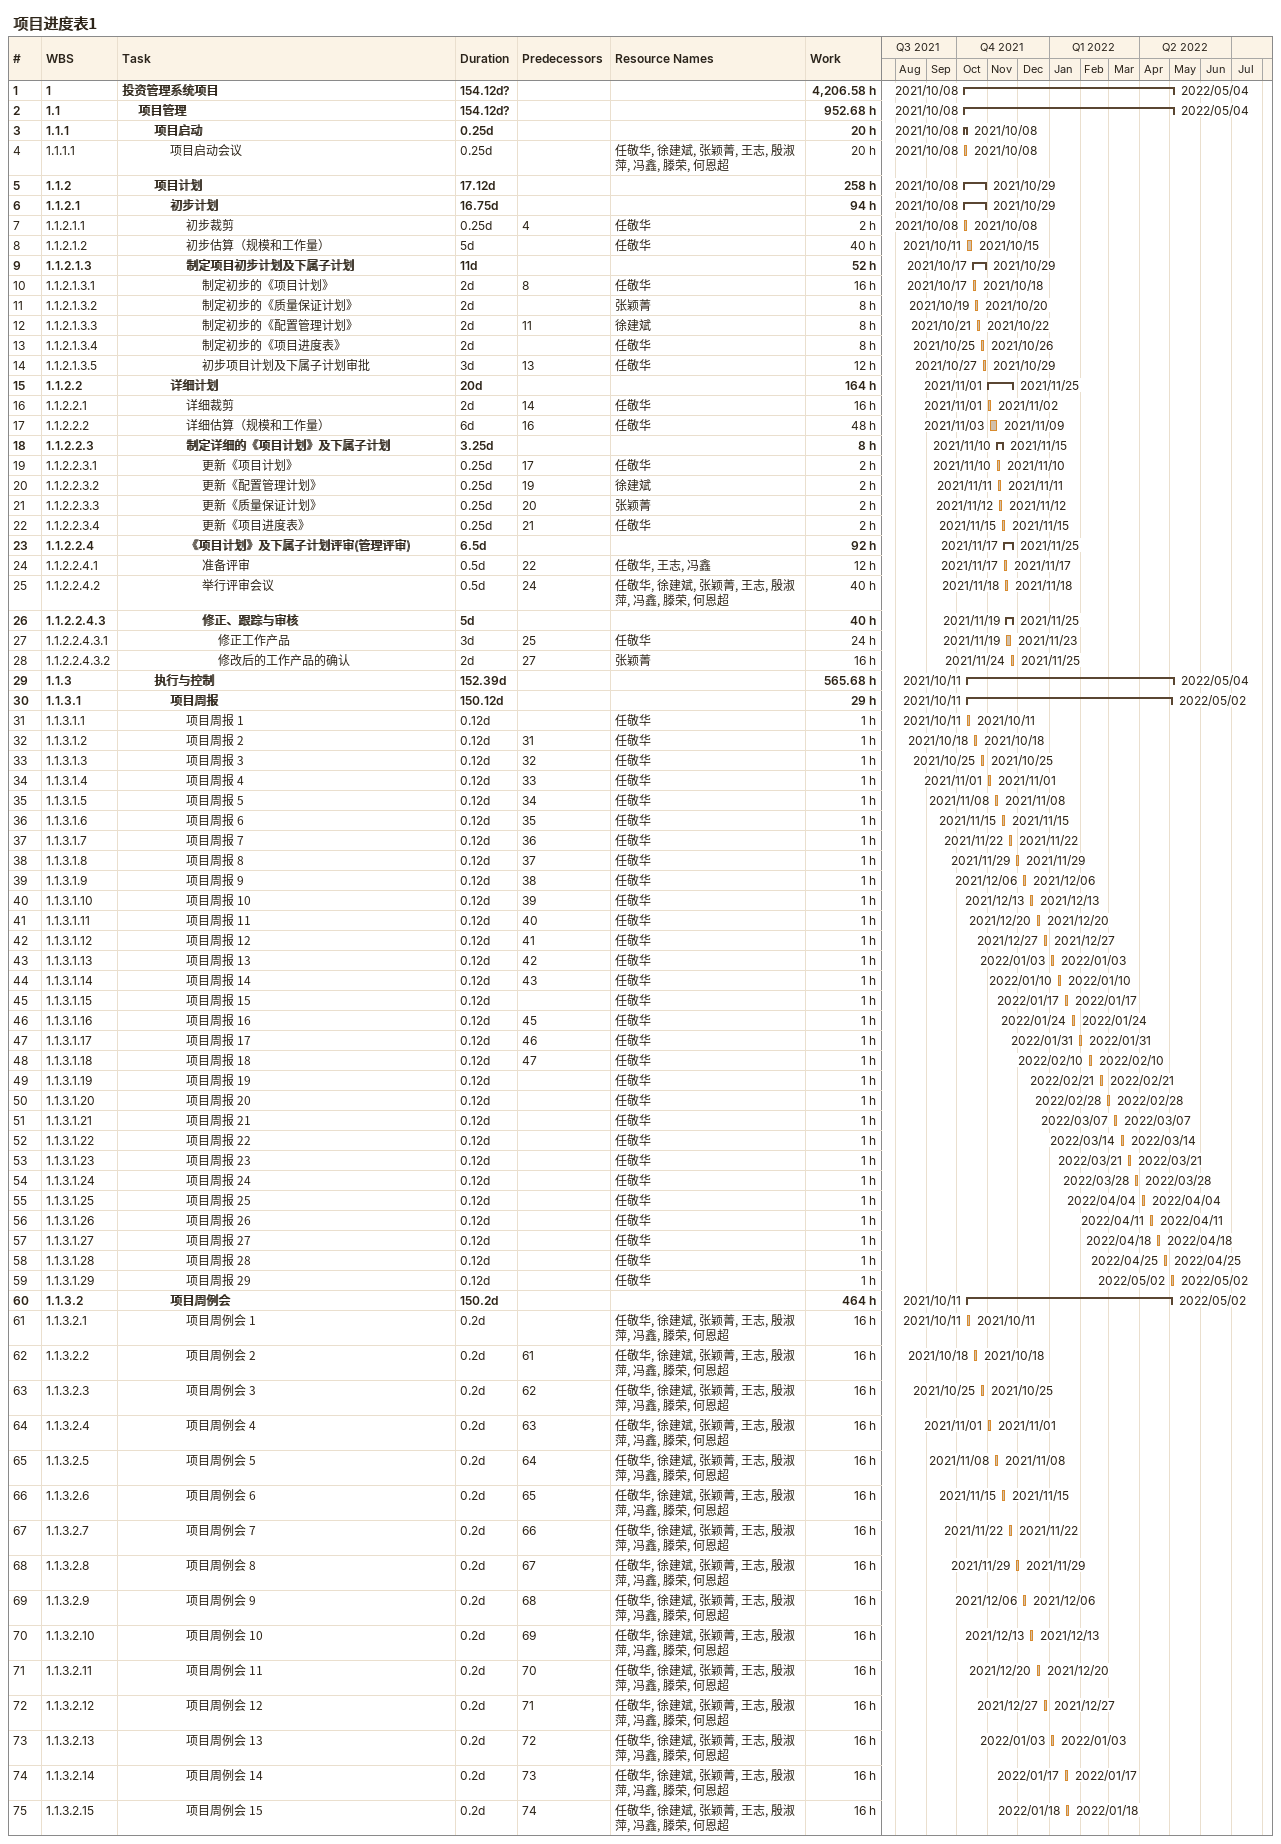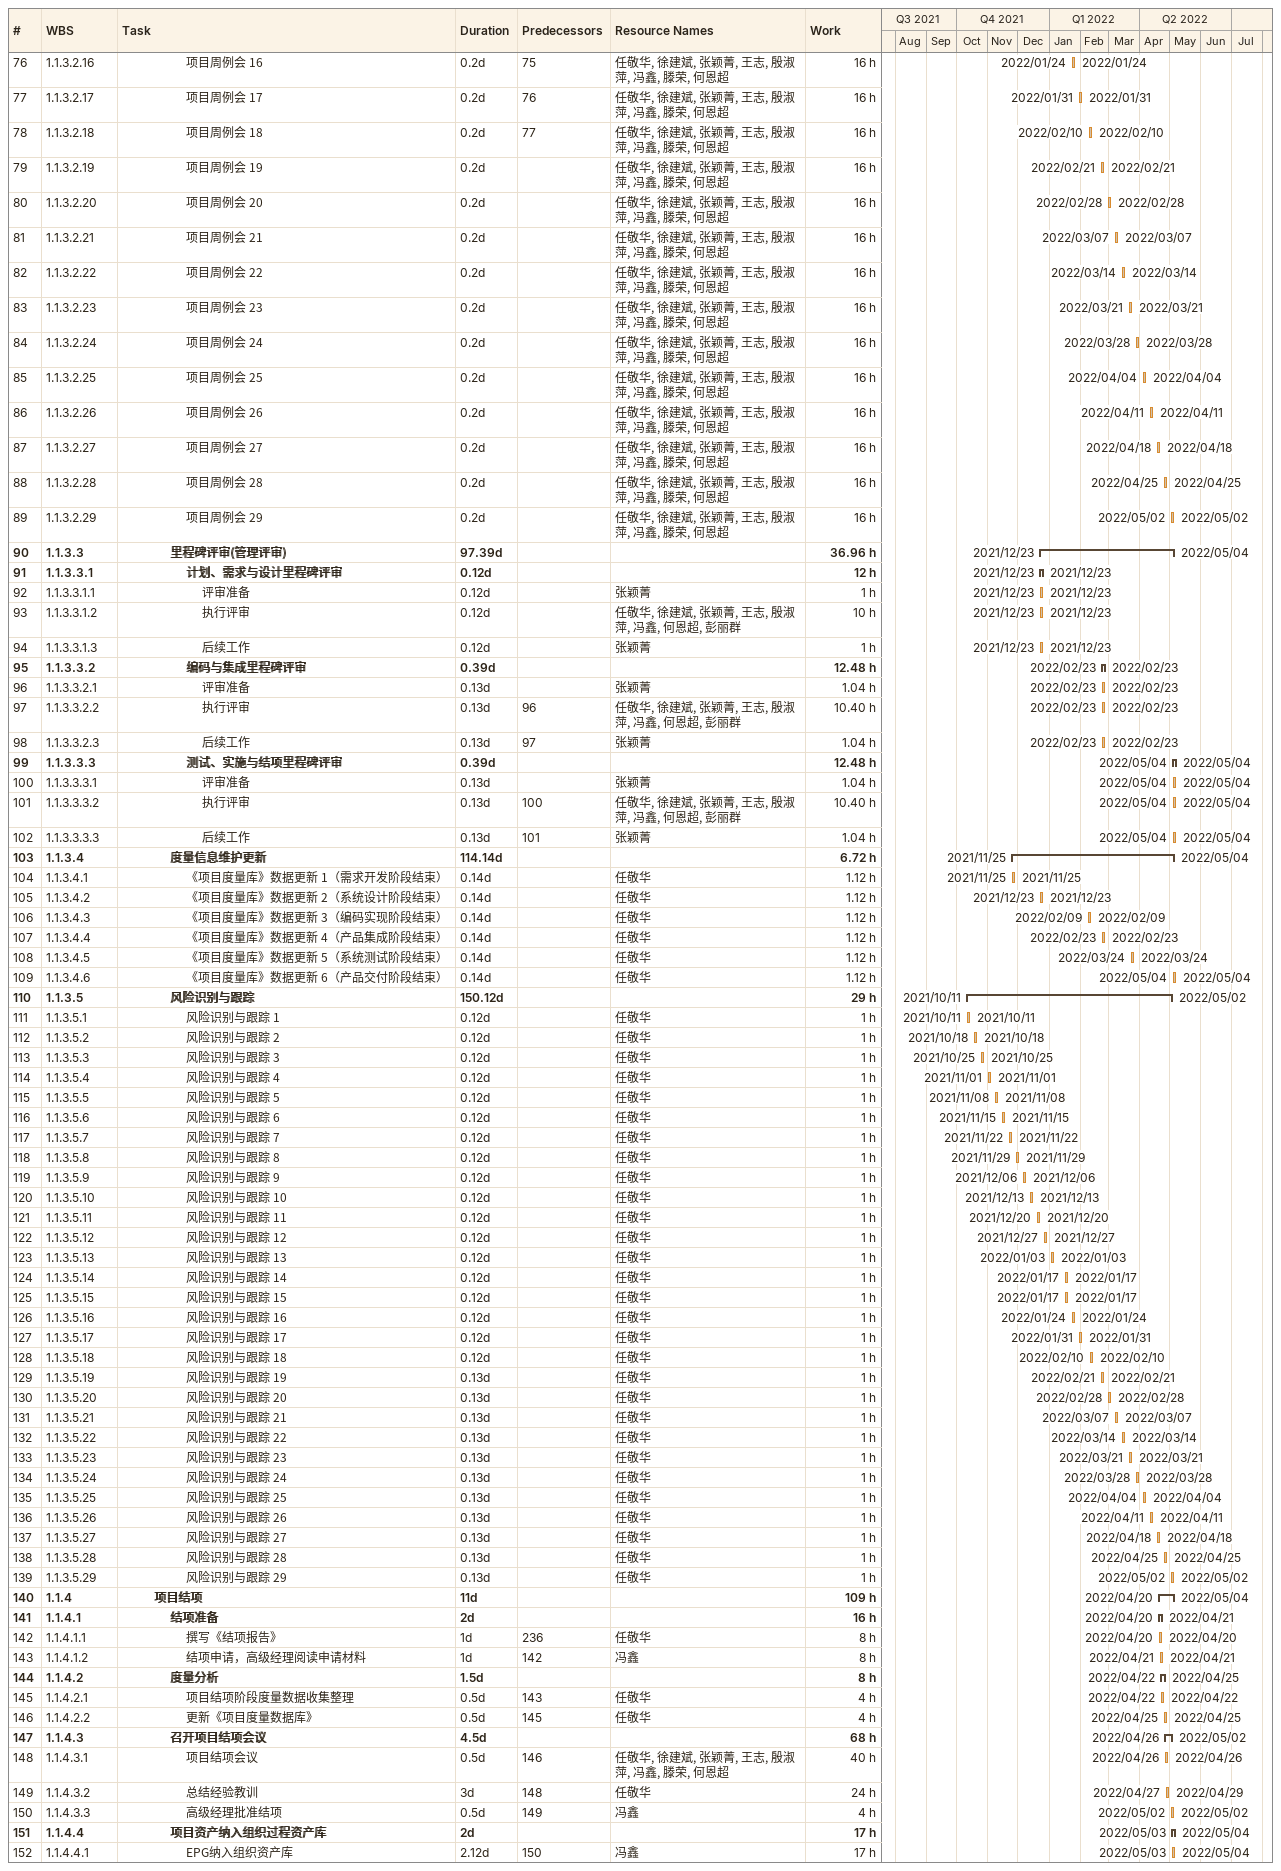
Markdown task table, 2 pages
项目进度表1

| ID | WBS | Task | Duration | Start | Finish | Predecessors | Resources | Work (h) |
|---|---|---|---|---|---|---|---|---|
| 1 | 1 | **投资管理系统项目** | 154.12d? | 2021-10-08 | 2022-05-04 |  |  | 4206.58 |
| 2 | 1.1 | **项目管理** | 154.12d? | 2021-10-08 | 2022-05-04 |  |  | 952.68 |
| 3 | 1.1.1 | **项目启动** | 0.25d | 2021-10-08 | 2021-10-08 |  |  | 20 |
| 4 | 1.1.1.1 | 项目启动会议 | 0.25d | 2021-10-08 | 2021-10-08 |  | 任敬华, 徐建斌, 张颖菁, 王志, 殷淑萍, 冯鑫, 滕荣, 何恩超 | 20 |
| 5 | 1.1.2 | **项目计划** | 17.12d | 2021-10-08 | 2021-10-29 |  |  | 258 |
| 6 | 1.1.2.1 | **初步计划** | 16.75d | 2021-10-08 | 2021-10-29 |  |  | 94 |
| 7 | 1.1.2.1.1 | 初步裁剪 | 0.25d | 2021-10-08 | 2021-10-08 | 4 | 任敬华 | 2 |
| 8 | 1.1.2.1.2 | 初步估算（规模和工作量） | 5d | 2021-10-11 | 2021-10-15 |  | 任敬华 | 40 |
| 9 | 1.1.2.1.3 | **制定项目初步计划及下属子计划** | 11d | 2021-10-17 | 2021-10-29 |  |  | 52 |
| 10 | 1.1.2.1.3.1 | 制定初步的《项目计划》 | 2d | 2021-10-17 | 2021-10-18 | 8 | 任敬华 | 16 |
| 11 | 1.1.2.1.3.2 | 制定初步的《质量保证计划》 | 2d | 2021-10-19 | 2021-10-20 |  | 张颖菁 | 8 |
| 12 | 1.1.2.1.3.3 | 制定初步的《配置管理计划》 | 2d | 2021-10-21 | 2021-10-22 | 11 | 徐建斌 | 8 |
| 13 | 1.1.2.1.3.4 | 制定初步的《项目进度表》 | 2d | 2021-10-25 | 2021-10-26 |  | 任敬华 | 8 |
| 14 | 1.1.2.1.3.5 | 初步项目计划及下属子计划审批 | 3d | 2021-10-27 | 2021-10-29 | 13 | 任敬华 | 12 |
| 15 | 1.1.2.2 | **详细计划** | 20d | 2021-11-01 | 2021-11-25 |  |  | 164 |
| 16 | 1.1.2.2.1 | 详细裁剪 | 2d | 2021-11-01 | 2021-11-02 | 14 | 任敬华 | 16 |
| 17 | 1.1.2.2.2 | 详细估算（规模和工作量） | 6d | 2021-11-03 | 2021-11-09 | 16 | 任敬华 | 48 |
| 18 | 1.1.2.2.3 | **制定详细的《项目计划》及下属子计划** | 3.25d | 2021-11-10 | 2021-11-15 |  |  | 8 |
| 19 | 1.1.2.2.3.1 | 更新《项目计划》 | 0.25d | 2021-11-10 | 2021-11-10 | 17 | 任敬华 | 2 |
| 20 | 1.1.2.2.3.2 | 更新《配置管理计划》 | 0.25d | 2021-11-11 | 2021-11-11 | 19 | 徐建斌 | 2 |
| 21 | 1.1.2.2.3.3 | 更新《质量保证计划》 | 0.25d | 2021-11-12 | 2021-11-12 | 20 | 张颖菁 | 2 |
| 22 | 1.1.2.2.3.4 | 更新《项目进度表》 | 0.25d | 2021-11-15 | 2021-11-15 | 21 | 任敬华 | 2 |
| 23 | 1.1.2.2.4 | **《项目计划》及下属子计划评审(管理评审)** | 6.5d | 2021-11-17 | 2021-11-25 |  |  | 92 |
| 24 | 1.1.2.2.4.1 | 准备评审 | 0.5d | 2021-11-17 | 2021-11-17 | 22 | 任敬华, 王志, 冯鑫 | 12 |
| 25 | 1.1.2.2.4.2 | 举行评审会议 | 0.5d | 2021-11-18 | 2021-11-18 | 24 | 任敬华, 徐建斌, 张颖菁, 王志, 殷淑萍, 冯鑫, 滕荣, 何恩超 | 40 |
| 26 | 1.1.2.2.4.3 | **修正、跟踪与审核** | 5d | 2021-11-19 | 2021-11-25 |  |  | 40 |
| 27 | 1.1.2.2.4.3.1 | 修正工作产品 | 3d | 2021-11-19 | 2021-11-23 | 25 | 任敬华 | 24 |
| 28 | 1.1.2.2.4.3.2 | 修改后的工作产品的确认 | 2d | 2021-11-24 | 2021-11-25 | 27 | 张颖菁 | 16 |
| 29 | 1.1.3 | **执行与控制** | 152.39d | 2021-10-11 | 2022-05-04 |  |  | 565.68 |
| 30 | 1.1.3.1 | **项目周报** | 150.12d | 2021-10-11 | 2022-05-02 |  |  | 29 |
| 31 | 1.1.3.1.1 | 项目周报 1 | 0.12d | 2021-10-11 | 2021-10-11 |  | 任敬华 | 1 |
| 32 | 1.1.3.1.2 | 项目周报 2 | 0.12d | 2021-10-18 | 2021-10-18 | 31 | 任敬华 | 1 |
| 33 | 1.1.3.1.3 | 项目周报 3 | 0.12d | 2021-10-25 | 2021-10-25 | 32 | 任敬华 | 1 |
| 34 | 1.1.3.1.4 | 项目周报 4 | 0.12d | 2021-11-01 | 2021-11-01 | 33 | 任敬华 | 1 |
| 35 | 1.1.3.1.5 | 项目周报 5 | 0.12d | 2021-11-08 | 2021-11-08 | 34 | 任敬华 | 1 |
| 36 | 1.1.3.1.6 | 项目周报 6 | 0.12d | 2021-11-15 | 2021-11-15 | 35 | 任敬华 | 1 |
| 37 | 1.1.3.1.7 | 项目周报 7 | 0.12d | 2021-11-22 | 2021-11-22 | 36 | 任敬华 | 1 |
| 38 | 1.1.3.1.8 | 项目周报 8 | 0.12d | 2021-11-29 | 2021-11-29 | 37 | 任敬华 | 1 |
| 39 | 1.1.3.1.9 | 项目周报 9 | 0.12d | 2021-12-06 | 2021-12-06 | 38 | 任敬华 | 1 |
| 40 | 1.1.3.1.10 | 项目周报 10 | 0.12d | 2021-12-13 | 2021-12-13 | 39 | 任敬华 | 1 |
| 41 | 1.1.3.1.11 | 项目周报 11 | 0.12d | 2021-12-20 | 2021-12-20 | 40 | 任敬华 | 1 |
| 42 | 1.1.3.1.12 | 项目周报 12 | 0.12d | 2021-12-27 | 2021-12-27 | 41 | 任敬华 | 1 |
| 43 | 1.1.3.1.13 | 项目周报 13 | 0.12d | 2022-01-03 | 2022-01-03 | 42 | 任敬华 | 1 |
| 44 | 1.1.3.1.14 | 项目周报 14 | 0.12d | 2022-01-10 | 2022-01-10 | 43 | 任敬华 | 1 |
| 45 | 1.1.3.1.15 | 项目周报 15 | 0.12d | 2022-01-17 | 2022-01-17 |  | 任敬华 | 1 |
| 46 | 1.1.3.1.16 | 项目周报 16 | 0.12d | 2022-01-24 | 2022-01-24 | 45 | 任敬华 | 1 |
| 47 | 1.1.3.1.17 | 项目周报 17 | 0.12d | 2022-01-31 | 2022-01-31 | 46 | 任敬华 | 1 |
| 48 | 1.1.3.1.18 | 项目周报 18 | 0.12d | 2022-02-10 | 2022-02-10 | 47 | 任敬华 | 1 |
| 49 | 1.1.3.1.19 | 项目周报 19 | 0.12d | 2022-02-21 | 2022-02-21 |  | 任敬华 | 1 |
| 50 | 1.1.3.1.20 | 项目周报 20 | 0.12d | 2022-02-28 | 2022-02-28 |  | 任敬华 | 1 |
| 51 | 1.1.3.1.21 | 项目周报 21 | 0.12d | 2022-03-07 | 2022-03-07 |  | 任敬华 | 1 |
| 52 | 1.1.3.1.22 | 项目周报 22 | 0.12d | 2022-03-14 | 2022-03-14 |  | 任敬华 | 1 |
| 53 | 1.1.3.1.23 | 项目周报 23 | 0.12d | 2022-03-21 | 2022-03-21 |  | 任敬华 | 1 |
| 54 | 1.1.3.1.24 | 项目周报 24 | 0.12d | 2022-03-28 | 2022-03-28 |  | 任敬华 | 1 |
| 55 | 1.1.3.1.25 | 项目周报 25 | 0.12d | 2022-04-04 | 2022-04-04 |  | 任敬华 | 1 |
| 56 | 1.1.3.1.26 | 项目周报 26 | 0.12d | 2022-04-11 | 2022-04-11 |  | 任敬华 | 1 |
| 57 | 1.1.3.1.27 | 项目周报 27 | 0.12d | 2022-04-18 | 2022-04-18 |  | 任敬华 | 1 |
| 58 | 1.1.3.1.28 | 项目周报 28 | 0.12d | 2022-04-25 | 2022-04-25 |  | 任敬华 | 1 |
| 59 | 1.1.3.1.29 | 项目周报 29 | 0.12d | 2022-05-02 | 2022-05-02 |  | 任敬华 | 1 |
| 60 | 1.1.3.2 | **项目周例会** | 150.2d | 2021-10-11 | 2022-05-02 |  |  | 464 |
| 61 | 1.1.3.2.1 | 项目周例会 1 | 0.2d | 2021-10-11 | 2021-10-11 |  | 任敬华, 徐建斌, 张颖菁, 王志, 殷淑萍, 冯鑫, 滕荣, 何恩超 | 16 |
| 62 | 1.1.3.2.2 | 项目周例会 2 | 0.2d | 2021-10-18 | 2021-10-18 | 61 | 任敬华, 徐建斌, 张颖菁, 王志, 殷淑萍, 冯鑫, 滕荣, 何恩超 | 16 |
| 63 | 1.1.3.2.3 | 项目周例会 3 | 0.2d | 2021-10-25 | 2021-10-25 | 62 | 任敬华, 徐建斌, 张颖菁, 王志, 殷淑萍, 冯鑫, 滕荣, 何恩超 | 16 |
| 64 | 1.1.3.2.4 | 项目周例会 4 | 0.2d | 2021-11-01 | 2021-11-01 | 63 | 任敬华, 徐建斌, 张颖菁, 王志, 殷淑萍, 冯鑫, 滕荣, 何恩超 | 16 |
| 65 | 1.1.3.2.5 | 项目周例会 5 | 0.2d | 2021-11-08 | 2021-11-08 | 64 | 任敬华, 徐建斌, 张颖菁, 王志, 殷淑萍, 冯鑫, 滕荣, 何恩超 | 16 |
| 66 | 1.1.3.2.6 | 项目周例会 6 | 0.2d | 2021-11-15 | 2021-11-15 | 65 | 任敬华, 徐建斌, 张颖菁, 王志, 殷淑萍, 冯鑫, 滕荣, 何恩超 | 16 |
| 67 | 1.1.3.2.7 | 项目周例会 7 | 0.2d | 2021-11-22 | 2021-11-22 | 66 | 任敬华, 徐建斌, 张颖菁, 王志, 殷淑萍, 冯鑫, 滕荣, 何恩超 | 16 |
| 68 | 1.1.3.2.8 | 项目周例会 8 | 0.2d | 2021-11-29 | 2021-11-29 | 67 | 任敬华, 徐建斌, 张颖菁, 王志, 殷淑萍, 冯鑫, 滕荣, 何恩超 | 16 |
| 69 | 1.1.3.2.9 | 项目周例会 9 | 0.2d | 2021-12-06 | 2021-12-06 | 68 | 任敬华, 徐建斌, 张颖菁, 王志, 殷淑萍, 冯鑫, 滕荣, 何恩超 | 16 |
| 70 | 1.1.3.2.10 | 项目周例会 10 | 0.2d | 2021-12-13 | 2021-12-13 | 69 | 任敬华, 徐建斌, 张颖菁, 王志, 殷淑萍, 冯鑫, 滕荣, 何恩超 | 16 |
| 71 | 1.1.3.2.11 | 项目周例会 11 | 0.2d | 2021-12-20 | 2021-12-20 | 70 | 任敬华, 徐建斌, 张颖菁, 王志, 殷淑萍, 冯鑫, 滕荣, 何恩超 | 16 |
| 72 | 1.1.3.2.12 | 项目周例会 12 | 0.2d | 2021-12-27 | 2021-12-27 | 71 | 任敬华, 徐建斌, 张颖菁, 王志, 殷淑萍, 冯鑫, 滕荣, 何恩超 | 16 |
| 73 | 1.1.3.2.13 | 项目周例会 13 | 0.2d | 2022-01-03 | 2022-01-03 | 72 | 任敬华, 徐建斌, 张颖菁, 王志, 殷淑萍, 冯鑫, 滕荣, 何恩超 | 16 |
| 74 | 1.1.3.2.14 | 项目周例会 14 | 0.2d | 2022-01-17 | 2022-01-17 | 73 | 任敬华, 徐建斌, 张颖菁, 王志, 殷淑萍, 冯鑫, 滕荣, 何恩超 | 16 |
| 75 | 1.1.3.2.15 | 项目周例会 15 | 0.2d | 2022-01-18 | 2022-01-18 | 74 | 任敬华, 徐建斌, 张颖菁, 王志, 殷淑萍, 冯鑫, 滕荣, 何恩超 | 16 |
| 76 | 1.1.3.2.16 | 项目周例会 16 | 0.2d | 2022-01-24 | 2022-01-24 | 75 | 任敬华, 徐建斌, 张颖菁, 王志, 殷淑萍, 冯鑫, 滕荣, 何恩超 | 16 |
| 77 | 1.1.3.2.17 | 项目周例会 17 | 0.2d | 2022-01-31 | 2022-01-31 | 76 | 任敬华, 徐建斌, 张颖菁, 王志, 殷淑萍, 冯鑫, 滕荣, 何恩超 | 16 |
| 78 | 1.1.3.2.18 | 项目周例会 18 | 0.2d | 2022-02-10 | 2022-02-10 | 77 | 任敬华, 徐建斌, 张颖菁, 王志, 殷淑萍, 冯鑫, 滕荣, 何恩超 | 16 |
| 79 | 1.1.3.2.19 | 项目周例会 19 | 0.2d | 2022-02-21 | 2022-02-21 |  | 任敬华, 徐建斌, 张颖菁, 王志, 殷淑萍, 冯鑫, 滕荣, 何恩超 | 16 |
| 80 | 1.1.3.2.20 | 项目周例会 20 | 0.2d | 2022-02-28 | 2022-02-28 |  | 任敬华, 徐建斌, 张颖菁, 王志, 殷淑萍, 冯鑫, 滕荣, 何恩超 | 16 |
| 81 | 1.1.3.2.21 | 项目周例会 21 | 0.2d | 2022-03-07 | 2022-03-07 |  | 任敬华, 徐建斌, 张颖菁, 王志, 殷淑萍, 冯鑫, 滕荣, 何恩超 | 16 |
| 82 | 1.1.3.2.22 | 项目周例会 22 | 0.2d | 2022-03-14 | 2022-03-14 |  | 任敬华, 徐建斌, 张颖菁, 王志, 殷淑萍, 冯鑫, 滕荣, 何恩超 | 16 |
| 83 | 1.1.3.2.23 | 项目周例会 23 | 0.2d | 2022-03-21 | 2022-03-21 |  | 任敬华, 徐建斌, 张颖菁, 王志, 殷淑萍, 冯鑫, 滕荣, 何恩超 | 16 |
| 84 | 1.1.3.2.24 | 项目周例会 24 | 0.2d | 2022-03-28 | 2022-03-28 |  | 任敬华, 徐建斌, 张颖菁, 王志, 殷淑萍, 冯鑫, 滕荣, 何恩超 | 16 |
| 85 | 1.1.3.2.25 | 项目周例会 25 | 0.2d | 2022-04-04 | 2022-04-04 |  | 任敬华, 徐建斌, 张颖菁, 王志, 殷淑萍, 冯鑫, 滕荣, 何恩超 | 16 |
| 86 | 1.1.3.2.26 | 项目周例会 26 | 0.2d | 2022-04-11 | 2022-04-11 |  | 任敬华, 徐建斌, 张颖菁, 王志, 殷淑萍, 冯鑫, 滕荣, 何恩超 | 16 |
| 87 | 1.1.3.2.27 | 项目周例会 27 | 0.2d | 2022-04-18 | 2022-04-18 |  | 任敬华, 徐建斌, 张颖菁, 王志, 殷淑萍, 冯鑫, 滕荣, 何恩超 | 16 |
| 88 | 1.1.3.2.28 | 项目周例会 28 | 0.2d | 2022-04-25 | 2022-04-25 |  | 任敬华, 徐建斌, 张颖菁, 王志, 殷淑萍, 冯鑫, 滕荣, 何恩超 | 16 |
| 89 | 1.1.3.2.29 | 项目周例会 29 | 0.2d | 2022-05-02 | 2022-05-02 |  | 任敬华, 徐建斌, 张颖菁, 王志, 殷淑萍, 冯鑫, 滕荣, 何恩超 | 16 |
| 90 | 1.1.3.3 | **里程碑评审(管理评审)** | 97.39d | 2021-12-23 | 2022-05-04 |  |  | 36.96 |
| 91 | 1.1.3.3.1 | **计划、需求与设计里程碑评审** | 0.12d | 2021-12-23 | 2021-12-23 |  |  | 12 |
| 92 | 1.1.3.3.1.1 | 评审准备 | 0.12d | 2021-12-23 | 2021-12-23 |  | 张颖菁 | 1 |
| 93 | 1.1.3.3.1.2 | 执行评审 | 0.12d | 2021-12-23 | 2021-12-23 |  | 任敬华, 徐建斌, 张颖菁, 王志, 殷淑萍, 冯鑫, 何恩超, 彭丽群 | 10 |
| 94 | 1.1.3.3.1.3 | 后续工作 | 0.12d | 2021-12-23 | 2021-12-23 |  | 张颖菁 | 1 |
| 95 | 1.1.3.3.2 | **编码与集成里程碑评审** | 0.39d | 2022-02-23 | 2022-02-23 |  |  | 12.48 |
| 96 | 1.1.3.3.2.1 | 评审准备 | 0.13d | 2022-02-23 | 2022-02-23 |  | 张颖菁 | 1.04 |
| 97 | 1.1.3.3.2.2 | 执行评审 | 0.13d | 2022-02-23 | 2022-02-23 | 96 | 任敬华, 徐建斌, 张颖菁, 王志, 殷淑萍, 冯鑫, 何恩超, 彭丽群 | 10.40 |
| 98 | 1.1.3.3.2.3 | 后续工作 | 0.13d | 2022-02-23 | 2022-02-23 | 97 | 张颖菁 | 1.04 |
| 99 | 1.1.3.3.3 | **测试、实施与结项里程碑评审** | 0.39d | 2022-05-04 | 2022-05-04 |  |  | 12.48 |
| 100 | 1.1.3.3.3.1 | 评审准备 | 0.13d | 2022-05-04 | 2022-05-04 |  | 张颖菁 | 1.04 |
| 101 | 1.1.3.3.3.2 | 执行评审 | 0.13d | 2022-05-04 | 2022-05-04 | 100 | 任敬华, 徐建斌, 张颖菁, 王志, 殷淑萍, 冯鑫, 何恩超, 彭丽群 | 10.40 |
| 102 | 1.1.3.3.3.3 | 后续工作 | 0.13d | 2022-05-04 | 2022-05-04 | 101 | 张颖菁 | 1.04 |
| 103 | 1.1.3.4 | **度量信息维护更新** | 114.14d | 2021-11-25 | 2022-05-04 |  |  | 6.72 |
| 104 | 1.1.3.4.1 | 《项目度量库》数据更新 1（需求开发阶段结束） | 0.14d | 2021-11-25 | 2021-11-25 |  | 任敬华 | 1.12 |
| 105 | 1.1.3.4.2 | 《项目度量库》数据更新 2（系统设计阶段结束） | 0.14d | 2021-12-23 | 2021-12-23 |  | 任敬华 | 1.12 |
| 106 | 1.1.3.4.3 | 《项目度量库》数据更新 3（编码实现阶段结束） | 0.14d | 2022-02-09 | 2022-02-09 |  | 任敬华 | 1.12 |
| 107 | 1.1.3.4.4 | 《项目度量库》数据更新 4（产品集成阶段结束） | 0.14d | 2022-02-23 | 2022-02-23 |  | 任敬华 | 1.12 |
| 108 | 1.1.3.4.5 | 《项目度量库》数据更新 5（系统测试阶段结束） | 0.14d | 2022-03-24 | 2022-03-24 |  | 任敬华 | 1.12 |
| 109 | 1.1.3.4.6 | 《项目度量库》数据更新 6（产品交付阶段结束） | 0.14d | 2022-05-04 | 2022-05-04 |  | 任敬华 | 1.12 |
| 110 | 1.1.3.5 | **风险识别与跟踪** | 150.12d | 2021-10-11 | 2022-05-02 |  |  | 29 |
| 111 | 1.1.3.5.1 | 风险识别与跟踪 1 | 0.12d | 2021-10-11 | 2021-10-11 |  | 任敬华 | 1 |
| 112 | 1.1.3.5.2 | 风险识别与跟踪 2 | 0.12d | 2021-10-18 | 2021-10-18 |  | 任敬华 | 1 |
| 113 | 1.1.3.5.3 | 风险识别与跟踪 3 | 0.12d | 2021-10-25 | 2021-10-25 |  | 任敬华 | 1 |
| 114 | 1.1.3.5.4 | 风险识别与跟踪 4 | 0.12d | 2021-11-01 | 2021-11-01 |  | 任敬华 | 1 |
| 115 | 1.1.3.5.5 | 风险识别与跟踪 5 | 0.12d | 2021-11-08 | 2021-11-08 |  | 任敬华 | 1 |
| 116 | 1.1.3.5.6 | 风险识别与跟踪 6 | 0.12d | 2021-11-15 | 2021-11-15 |  | 任敬华 | 1 |
| 117 | 1.1.3.5.7 | 风险识别与跟踪 7 | 0.12d | 2021-11-22 | 2021-11-22 |  | 任敬华 | 1 |
| 118 | 1.1.3.5.8 | 风险识别与跟踪 8 | 0.12d | 2021-11-29 | 2021-11-29 |  | 任敬华 | 1 |
| 119 | 1.1.3.5.9 | 风险识别与跟踪 9 | 0.12d | 2021-12-06 | 2021-12-06 |  | 任敬华 | 1 |
| 120 | 1.1.3.5.10 | 风险识别与跟踪 10 | 0.12d | 2021-12-13 | 2021-12-13 |  | 任敬华 | 1 |
| 121 | 1.1.3.5.11 | 风险识别与跟踪 11 | 0.12d | 2021-12-20 | 2021-12-20 |  | 任敬华 | 1 |
| 122 | 1.1.3.5.12 | 风险识别与跟踪 12 | 0.12d | 2021-12-27 | 2021-12-27 |  | 任敬华 | 1 |
| 123 | 1.1.3.5.13 | 风险识别与跟踪 13 | 0.12d | 2022-01-03 | 2022-01-03 |  | 任敬华 | 1 |
| 124 | 1.1.3.5.14 | 风险识别与跟踪 14 | 0.12d | 2022-01-17 | 2022-01-17 |  | 任敬华 | 1 |
| 125 | 1.1.3.5.15 | 风险识别与跟踪 15 | 0.12d | 2022-01-17 | 2022-01-17 |  | 任敬华 | 1 |
| 126 | 1.1.3.5.16 | 风险识别与跟踪 16 | 0.12d | 2022-01-24 | 2022-01-24 |  | 任敬华 | 1 |
| 127 | 1.1.3.5.17 | 风险识别与跟踪 17 | 0.12d | 2022-01-31 | 2022-01-31 |  | 任敬华 | 1 |
| 128 | 1.1.3.5.18 | 风险识别与跟踪 18 | 0.12d | 2022-02-10 | 2022-02-10 |  | 任敬华 | 1 |
| 129 | 1.1.3.5.19 | 风险识别与跟踪 19 | 0.13d | 2022-02-21 | 2022-02-21 |  | 任敬华 | 1 |
| 130 | 1.1.3.5.20 | 风险识别与跟踪 20 | 0.13d | 2022-02-28 | 2022-02-28 |  | 任敬华 | 1 |
| 131 | 1.1.3.5.21 | 风险识别与跟踪 21 | 0.13d | 2022-03-07 | 2022-03-07 |  | 任敬华 | 1 |
| 132 | 1.1.3.5.22 | 风险识别与跟踪 22 | 0.13d | 2022-03-14 | 2022-03-14 |  | 任敬华 | 1 |
| 133 | 1.1.3.5.23 | 风险识别与跟踪 23 | 0.13d | 2022-03-21 | 2022-03-21 |  | 任敬华 | 1 |
| 134 | 1.1.3.5.24 | 风险识别与跟踪 24 | 0.13d | 2022-03-28 | 2022-03-28 |  | 任敬华 | 1 |
| 135 | 1.1.3.5.25 | 风险识别与跟踪 25 | 0.13d | 2022-04-04 | 2022-04-04 |  | 任敬华 | 1 |
| 136 | 1.1.3.5.26 | 风险识别与跟踪 26 | 0.13d | 2022-04-11 | 2022-04-11 |  | 任敬华 | 1 |
| 137 | 1.1.3.5.27 | 风险识别与跟踪 27 | 0.13d | 2022-04-18 | 2022-04-18 |  | 任敬华 | 1 |
| 138 | 1.1.3.5.28 | 风险识别与跟踪 28 | 0.13d | 2022-04-25 | 2022-04-25 |  | 任敬华 | 1 |
| 139 | 1.1.3.5.29 | 风险识别与跟踪 29 | 0.13d | 2022-05-02 | 2022-05-02 |  | 任敬华 | 1 |
| 140 | 1.1.4 | **项目结项** | 11d | 2022-04-20 | 2022-05-04 |  |  | 109 |
| 141 | 1.1.4.1 | **结项准备** | 2d | 2022-04-20 | 2022-04-21 |  |  | 16 |
| 142 | 1.1.4.1.1 | 撰写《结项报告》 | 1d | 2022-04-20 | 2022-04-20 | 236 | 任敬华 | 8 |
| 143 | 1.1.4.1.2 | 结项申请，高级经理阅读申请材料 | 1d | 2022-04-21 | 2022-04-21 | 142 | 冯鑫 | 8 |
| 144 | 1.1.4.2 | **度量分析** | 1.5d | 2022-04-22 | 2022-04-25 |  |  | 8 |
| 145 | 1.1.4.2.1 | 项目结项阶段度量数据收集整理 | 0.5d | 2022-04-22 | 2022-04-22 | 143 | 任敬华 | 4 |
| 146 | 1.1.4.2.2 | 更新《项目度量数据库》 | 0.5d | 2022-04-25 | 2022-04-25 | 145 | 任敬华 | 4 |
| 147 | 1.1.4.3 | **召开项目结项会议** | 4.5d | 2022-04-26 | 2022-05-02 |  |  | 68 |
| 148 | 1.1.4.3.1 | 项目结项会议 | 0.5d | 2022-04-26 | 2022-04-26 | 146 | 任敬华, 徐建斌, 张颖菁, 王志, 殷淑萍, 冯鑫, 滕荣, 何恩超 | 40 |
| 149 | 1.1.4.3.2 | 总结经验教训 | 3d | 2022-04-27 | 2022-04-29 | 148 | 任敬华 | 24 |
| 150 | 1.1.4.3.3 | 高级经理批准结项 | 0.5d | 2022-05-02 | 2022-05-02 | 149 | 冯鑫 | 4 |
| 151 | 1.1.4.4 | **项目资产纳入组织过程资产库** | 2d | 2022-05-03 | 2022-05-04 |  |  | 17 |
| 152 | 1.1.4.4.1 | EPG纳入组织资产库 | 2.12d | 2022-05-03 | 2022-05-04 | 150 | 冯鑫 | 17 |
